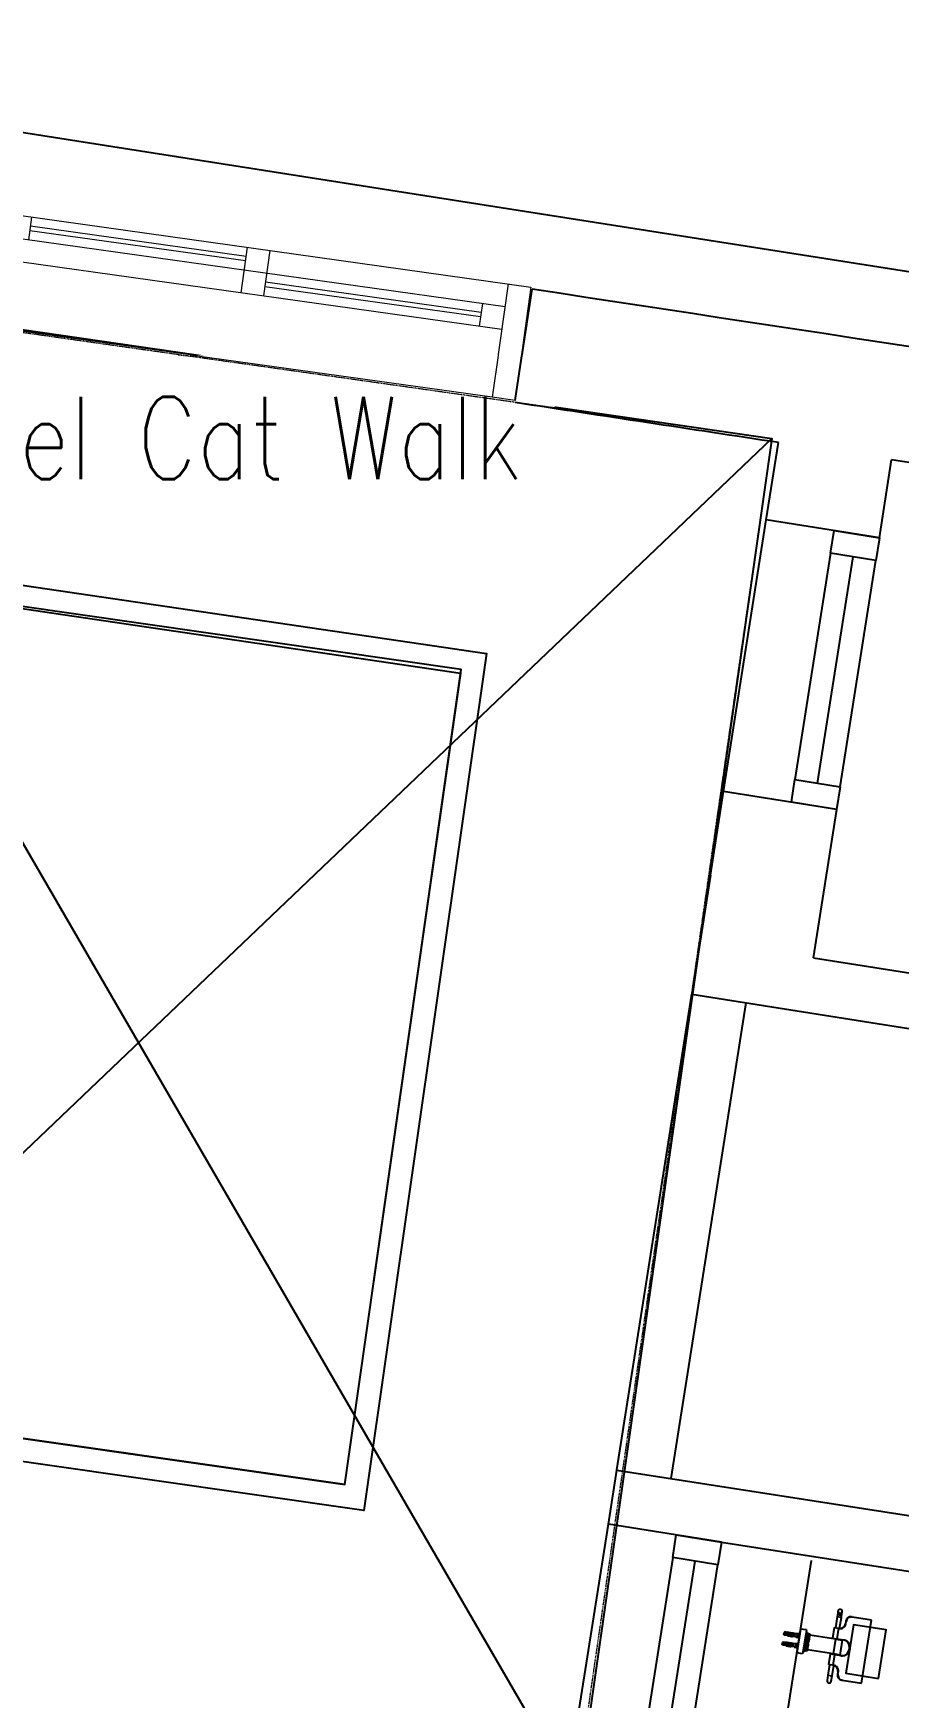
# Model space of a CAD drawing. Extents: x -678889171 to 586587, y -792238163 to 335485.
# Drawn here: x 28993 to 30882, y 35597 to 39229 of the extents above; entities that cross this region are included whole.
import ezdxf

# ---------------------------------------------------------------- set-up
doc = ezdxf.new("R2010")
doc.units = 0
doc.header["$MEASUREMENT"] = 0
doc.set_wipeout_variables(frame=1)
doc.linetypes.add('XR-A-9TH-FLOOR$0$XR-A-CORE$0$$0$HIDDEN-Z', pattern=[3, 2, -1])
doc.layers.get('0').update_dxf_attribs({"color": 8})
for name, color, linetype in [('XR-A-9TH-FLOOR$0$A-WALL', 252, 'Continuous'), ('XR-A-ST Cat Walk$0$A-ANNO-NOTE', 252, 'Continuous'), ('XR-A-ST Cat Walk$0$A-FLOR-HRAL', 252, 'Continuous'), ('XR-A-ST Cat Walk$0$A-FLOR-STRS', 252, 'Continuous'), ('XR-Ducts$0$XR-A-CORE$0$$0$61-EGY-21-AR-1-GR-0A$0$A-FLOR-OPEN', 252, 'Continuous'), ('XR-Typ32 7th to11Th$0$A-FURN-SANT', 252, 'Continuous'), ('XR-Typ32 7th to11Th$0$A-WALL', 252, 'Continuous'), ('XR-Typ32 7th to11Th$0$A-WALL-PRHT', 252, 'Continuous'), ('XR-Typ32 7th to11Th$0$XR-A-TYP-2-4-6-7-8$0$A-GLAZ', 252, 'Continuous')]:
    doc.layers.add(name, color=color, linetype=linetype)
for name, color, linetype, lineweight in [('XR-A-9TH-FLOOR$0$XR-A-CORE$0$$0$A-DOOR-OVHD', 252, 'XR-A-9TH-FLOOR$0$XR-A-CORE$0$$0$HIDDEN-Z', 9), ('XR-Ducts$0$2nd floor towers$0$xref units$0$A-ELEV-GLAZ', 252, 'Continuous', 20), ('XR-Ducts$0$2nd floor towers$0$xref units$0$A-GLAZ-SILL', 252, 'Continuous', 20), ('XR-Typ32 7th to11Th$0$Xref_Heliopolis_A07$0$xref units$0$A-ELEV-P2', 252, 'Continuous', 15)]:
    doc.layers.add(name, color=color, linetype=linetype, lineweight=lineweight)
doc.styles.add('XR-A-ST Cat Walk$0$MOD-E-TEXT', font='romans.shx', dxfattribs={"width": 0.8, "height": 1.8})

# ---------------------------------------------------------------- blocks, each defined once
blk = doc.blocks.new('XR-A-ST Cat Walk')
at = {"layer": 'XR-A-ST Cat Walk$0$A-FLOR-HRAL'}
blk.add_lwpolyline([(30639, 24618.6), (32726.4, 24310.8), (32473, 22540.2), (30383.6, 22838.7)], dxfattribs=at)
at = {"layer": 'XR-A-ST Cat Walk$0$A-FLOR-STRS'}
blk.add_lwpolyline([(30721.2, 25212.9), (33405.7, 24822.9), (32981.4, 21853.8), (30302.5, 22244.2), (30383.6, 22838.7), (32473.4, 22540.1), (32727.5, 24318.7), (30639, 24618.6), (30721.2, 25212.9)], dxfattribs=at)
at = {"layer": 'XR-A-ST Cat Walk$0$A-ANNO-NOTE', "insert": (31471.5, 24913.9, 0), "char_height": 180, "width": 1370.474, "attachment_point": 1, "style": 'XR-A-ST Cat Walk$0$MOD-E-TEXT', "bg_fill": 2}
blk.add_mtext('\\pxqc;Steel Cat Walk', dxfattribs=at)
at = {"layer": 'XR-A-ST Cat Walk$0$A-FLOR-HRAL'}
blk.add_lwpolyline([(30646.1, 24668.1), (32783, 24353.3), (32515.4, 22483.6), (30376.5, 22789.2)], dxfattribs=at)
blk = doc.blocks.new('XR-Ducts$0$2nd floor towers$0$xref units$0$WINDUCT')
at = {"layer": 'XR-Ducts$0$2nd floor towers$0$xref units$0$A-ELEV-GLAZ', "extrusion": (9.40717e-29, 1.54844e-15, -1)}
for p, q in [((171211.1, 30904.2), (171461.1, 30904.2)), ((171211.1, 30854.2), (171211.1, 30904.2)), ((171461.1, 30904.2), (171461.1, 29704.2)), ((171211.1, 30854.2), (171411.1, 30854.2)), ((171361.1, 30854.2), (171361.1, 29754.2)), ((171411.1, 30854.2), (171461.1, 30854.2)), ((171411.1, 30854.2), (171411.1, 29754.2)), ((171411.1, 30804.2), (171461.1, 30804.2)), ((171431.1, 30329.2), (171431.1, 30804.2)), ((171441.1, 30329.2), (171441.1, 30804.2)), ((171361.1, 30329.2), (171461.1, 30329.2)), ((171361.1, 30279.2), (171461.1, 30279.2)), ((171381.1, 29804.2), (171381.1, 30279.2)), ((171391.1, 29804.2), (171391.1, 30279.2)), ((171411.1, 29804.2), (171361.1, 29804.2)), ((171461.1, 29754.2), (171211.1, 29754.2)), ((171211.1, 29704.2), (171211.1, 29754.2)), ((171461.1, 29704.2), (171211.1, 29704.2))]:
    blk.add_line(p, q, dxfattribs=at)
at = {"layer": 'XR-Ducts$0$2nd floor towers$0$xref units$0$A-GLAZ-SILL', "extrusion": (9.40717e-29, 1.54844e-15, -1)}
blk.add_line((171211.1, 29754.2), (171211.1, 30854.2), dxfattribs=at)
blk = doc.blocks.new('XR-Ducts')
at = {"layer": 'XR-Ducts$0$XR-A-CORE$0$$0$61-EGY-21-AR-1-GR-0A$0$A-FLOR-OPEN'}
for p, q in [((31065.6, 25154.2), (32976.9, 21860.1)), ((30646.3, 22191.6), (33405.7, 24822.9))]:
    blk.add_line(p, q, dxfattribs=at)
at = {"rotation": 82.02516061776369}
blk.add_blockref('XR-Ducts$0$2nd floor towers$0$xref units$0$WINDUCT', (38508.5, -148770.8), dxfattribs=at)
blk = doc.blocks.new('XR-Typ32 7th to11Th$0$XREF_3BR$0$SE4')
at = {"layer": 'XR-Typ32 7th to11Th$0$A-FURN-SANT'}
for p, q in [((410.2, 473.4), (410.4, 473.4)), ((410.2, 468.4), (410.2, 466.8)), ((410.2, 467.5), (410.5, 467.5)), ((416.2, 481.1), (410.3, 481.1)), ((410.3, 475.3), (410.3, 481.1)), ((410.3, 475.3), (410.3, 475.2)), ((410.3, 475.2), (410.3, 475.2)), ((411.2, 479.3), (415.2, 479.3)), ((411.2, 479.3), (411.2, 478.3)), ((415.2, 478.3), (411.2, 478.3)), ((411.2, 475.3), (415.2, 475.3)), ((411.2, 475.3), (411.2, 474.3)), ((415.2, 474.3), (411.2, 474.3)), ((411.2, 471.3), (415.2, 471.3)), ((411.2, 471.3), (411.2, 470.3)), ((415.2, 470.3), (411.2, 470.3)), ((411.2, 467.3), (412.5, 467.3)), ((411.2, 467.3), (411.2, 466.4)), ((411.5, 482.3), (414.9, 482.3)), ((412.5, 467.3), (412.5, 467.5)), ((413.2, 467.3), (412.5, 467.3)), ((412.5, 463.8), (412.5, 467.3)), ((414, 467.3), (413.2, 467.3)), ((414, 467.3), (414, 467.5)), ((414, 467.3), (415.2, 467.3)), ((414, 463.8), (414, 467.3)), ((415.2, 479.3), (415.2, 478.3)), ((415.2, 475.3), (415.2, 474.3)), ((415.2, 471.3), (415.2, 470.3)), ((415.2, 467.3), (415.2, 466.4)), ((416.2, 467.5), (415.9, 467.5)), ((416.2, 473.4), (416, 473.4)), ((416.2, 475.3), (416.2, 481.1)), ((416.2, 475.3), (416.2, 475.2)), ((416.2, 475.2), (416.2, 475.2)), ((416.2, 466.8), (416.2, 468.4)), ((429.2, 473.4), (429.4, 473.4)), ((429.2, 468.4), (429.2, 466.8)), ((429.2, 467.5), (429.5, 467.5)), ((435.2, 481.1), (429.3, 481.1)), ((429.3, 475.3), (429.3, 481.1)), ((429.3, 475.3), (429.3, 475.2)), ((429.3, 475.2), (429.3, 475.2)), ((430.2, 479.3), (434.2, 479.3)), ((430.2, 479.3), (430.2, 478.3)), ((434.2, 478.3), (430.2, 478.3)), ((430.2, 475.3), (434.2, 475.3)), ((430.2, 475.3), (430.2, 474.3)), ((434.2, 474.3), (430.2, 474.3)), ((430.2, 471.3), (434.2, 471.3)), ((430.2, 471.3), (430.2, 470.3)), ((434.2, 470.3), (430.2, 470.3)), ((430.2, 467.3), (431.5, 467.3)), ((430.2, 467.3), (430.2, 466.4)), ((430.5, 482.3), (433.9, 482.3)), ((431.5, 467.3), (431.5, 467.5)), ((432.2, 467.3), (431.5, 467.3)), ((431.5, 463.8), (431.5, 467.3)), ((433, 467.3), (432.2, 467.3)), ((433, 467.3), (433, 467.5)), ((433, 467.3), (434.2, 467.3)), ((433, 463.8), (433, 467.3)), ((434.2, 479.3), (434.2, 478.3)), ((434.2, 475.3), (434.2, 474.3)), ((434.2, 471.3), (434.2, 470.3)), ((434.2, 467.3), (434.2, 466.4)), ((435.2, 467.5), (434.9, 467.5)), ((435.2, 473.4), (435, 473.4)), ((435.2, 475.3), (435.2, 481.1)), ((435.2, 475.3), (435.2, 475.2)), ((435.2, 475.2), (435.2, 475.2)), ((435.2, 466.8), (435.2, 468.4)), ((445.2, 452.8), (400.2, 452.8)), ((400.2, 441.8), (400.2, 452.8)), ((445.2, 441.8), (400.2, 441.8)), ((404.2, 438.8), (404.2, 441.8)), ((441.2, 438.8), (404.2, 438.8)), ((407.2, 437.1), (407.2, 437.1)), ((407.2, 434.3), (407.2, 437.1)), ((407.7, 437.1), (407.2, 437.1)), ((407.2, 437.1), (407.2, 434.3)), ((407.7, 438.8), (407.7, 437.1)), ((408, 437.1), (407.7, 437.1)), ((407.8, 436.2), (407.8, 437.1)), ((407.8, 437.1), (407.8, 436.5)), ((407.9, 436.5), (407.8, 436.5)), ((407.8, 436.5), (407.8, 436.2)), ((407.8, 436.2), (407.8, 436.2)), ((407.8, 436.2), (407.9, 436.2)), ((407.9, 437.1), (407.9, 436.5)), ((407.9, 436.5), (408, 436.5)), ((407.9, 436.2), (407.9, 436.5)), ((407.9, 436.2), (408.4, 436.2)), ((408.2, 437.1), (408, 437.1)), ((408, 436.5), (408, 437.1)), ((408, 437.1), (408, 436.5)), ((408.2, 436.5), (408, 436.5)), ((408, 434.1), (408, 436.2)), ((408.2, 436.5), (408.2, 437.1)), ((409.6, 437.1), (408.2, 437.1)), ((409.9, 436.5), (408.2, 436.5)), ((408.3, 434.5), (408.3, 436.2)), ((408.4, 436.5), (408.4, 434.5)), ((408.9, 434.5), (408.9, 436.5)), ((409, 452.8), (410.2, 458.3)), ((409.3, 434.5), (409.3, 436.5)), ((411.7, 437.1), (409.6, 437.1)), ((409.6, 434.5), (409.6, 436.5)), ((409.9, 436.5), (409.9, 437.1)), ((412.4, 436.5), (409.9, 436.5)), ((410.1, 434.5), (410.1, 436.5)), ((410.2, 459.3), (410.3, 459.3)), ((410.2, 459.3), (410.2, 458.3)), ((410.3, 465.7), (410.3, 465.7)), ((410.3, 465.7), (410.3, 465.5)), ((410.3, 459.3), (410.3, 465.5)), ((410.5, 434.5), (410.5, 436.5)), ((412.5, 466.4), (411.2, 466.4)), ((411.2, 463.3), (412.5, 463.3)), ((411.2, 463.3), (411.2, 462.4)), ((415.2, 462.4), (411.2, 462.4)), ((411.3, 434.5), (411.3, 436.5)), ((412.4, 437.1), (411.7, 437.1)), ((411.7, 434.5), (411.7, 436.5)), ((412.2, 434.5), (412.2, 436.5)), ((412.8, 437.1), (412.4, 437.1)), ((412.4, 436.5), (412.4, 437.1)), ((412.8, 436.5), (412.4, 436.5)), ((414, 463.8), (412.5, 463.8)), ((412.5, 463.2), (412.5, 463.8)), ((414, 463.2), (412.5, 463.2)), ((413.6, 437.1), (412.8, 437.1)), ((412.8, 436.5), (412.8, 437.1)), ((413.6, 436.5), (412.8, 436.5)), ((412.8, 434.5), (412.8, 436.5)), ((413.2, 452.8), (413.2, 458.3)), ((415.6, 437.1), (413.6, 437.1)), ((413.6, 436.5), (413.6, 437.1)), ((415.6, 436.5), (413.6, 436.5)), ((415.2, 466.4), (414, 466.4)), ((414, 463.2), (414, 463.8)), ((414, 463.3), (415.2, 463.3)), ((415.2, 463.3), (415.2, 462.4)), ((416.2, 437.1), (415.6, 437.1)), ((415.6, 436.5), (415.6, 437.1)), ((416.2, 436.5), (415.6, 436.5)), ((416, 434.5), (416, 436.5)), ((416.2, 465.7), (416.2, 465.5)), ((416.2, 465.7), (416.2, 465.7)), ((416.2, 459.3), (416.2, 465.5)), ((416.2, 459.3), (416.2, 459.3)), ((416.2, 458.3), (416.2, 459.3)), ((417.5, 452.8), (416.2, 458.3)), ((418.1, 437.1), (416.2, 437.1)), ((416.2, 436.5), (416.2, 437.1)), ((418.1, 436.5), (416.2, 436.5)), ((418.8, 437.1), (418.1, 437.1)), ((418.1, 436.5), (418.1, 437.1)), ((418.8, 436.5), (418.1, 436.5)), ((419.3, 437.1), (418.8, 437.1)), ((418.8, 436.5), (418.8, 437.1)), ((419.3, 436.5), (418.8, 436.5)), ((419.5, 437.1), (419.3, 437.1)), ((419.3, 436.5), (419.3, 437.1)), ((419.5, 436.5), (419.3, 436.5)), ((419.6, 437.1), (419.5, 437.1)), ((419.5, 436.5), (419.5, 437.1)), ((419.6, 436.5), (419.5, 436.5)), ((420.2, 437.1), (419.6, 437.1)), ((419.6, 436.5), (419.6, 437.1)), ((420.2, 436.5), (419.6, 436.5)), ((419.6, 434.5), (419.6, 436.5)), ((420.1, 434.5), (420.1, 436.5)), ((420.1, 436.5), (420.1, 434.5)), ((420.2, 436.5), (420.2, 437.1)), ((420.2, 437.1), (420.2, 437.1)), ((420.3, 437.1), (420.2, 437.1)), ((420.2, 436.5), (420.2, 437.1)), ((420.2, 436.5), (420.2, 436.5)), ((420.3, 434.5), (420.3, 437.1)), ((420.3, 437.1), (420.6, 437.1)), ((420.6, 437.1), (420.8, 437.1)), ((420.6, 434.5), (420.6, 437.1)), ((420.8, 435.1), (420.8, 437.1)), ((420.8, 437.1), (422, 437.1)), ((422, 435.1), (422, 437.1)), ((422, 437.1), (422.3, 437.1)), ((424.9, 437.1), (422.3, 437.1)), ((422.3, 435.1), (422.3, 437.1)), ((422.7, 435.1), (422.7, 437.1)), ((422.9, 435.4), (422.9, 437.1)), ((424, 435.4), (424, 437.1)), ((424, 435.4), (424, 437.1)), ((424.1, 437.1), (424.1, 434.5)), ((424.2, 434.5), (424.2, 437.1)), ((424.5, 434.5), (424.5, 437.1)), ((424.8, 434.5), (424.8, 437.1)), ((424.8, 437.1), (424.8, 434.5)), ((424.9, 437.1), (425.1, 437.1)), ((424.9, 437.1), (424.9, 434.5)), ((425.1, 434.5), (425.1, 437.1)), ((425.2, 437.1), (425.1, 437.1)), ((425.8, 437.1), (425.2, 437.1)), ((425.2, 437.1), (425.2, 437.1)), ((425.2, 436.5), (425.2, 437.1)), ((425.2, 437.1), (425.2, 436.5)), ((425.8, 436.5), (425.2, 436.5)), ((425.2, 436.5), (425.2, 436.5)), ((425.4, 434.5), (425.4, 436.5)), ((425.4, 434.5), (425.4, 436.5)), ((425.9, 437.1), (425.8, 437.1)), ((425.8, 436.5), (425.8, 437.1)), ((425.9, 436.5), (425.8, 436.5)), ((425.8, 434.5), (425.8, 436.5)), ((426.1, 437.1), (425.9, 437.1)), ((425.9, 436.5), (425.9, 437.1)), ((426.1, 436.5), (425.9, 436.5)), ((426.6, 437.1), (426.1, 437.1)), ((426.1, 436.5), (426.1, 437.1)), ((426.6, 436.5), (426.1, 436.5)), ((427.3, 437.1), (426.6, 437.1)), ((426.6, 436.5), (426.6, 437.1)), ((427.3, 436.5), (426.6, 436.5)), ((429.3, 437.1), (427.3, 437.1)), ((427.3, 436.5), (427.3, 437.1)), ((429.3, 436.5), (427.3, 436.5)), ((428, 452.8), (429.2, 458.3)), ((429.3, 459.3), (429.2, 459.3)), ((429.2, 459.3), (429.2, 458.3)), ((429.3, 465.7), (429.3, 465.7)), ((429.3, 465.7), (429.3, 465.5)), ((429.3, 459.3), (429.3, 465.5)), ((429.9, 437.1), (429.3, 437.1)), ((429.3, 436.5), (429.3, 437.1)), ((429.9, 436.5), (429.3, 436.5)), ((429.4, 434.5), (429.4, 436.5)), ((431.8, 437.1), (429.9, 437.1)), ((429.9, 436.5), (429.9, 437.1)), ((431.8, 436.5), (429.9, 436.5)), ((431.5, 466.4), (430.2, 466.4)), ((430.2, 463.3), (431.5, 463.3)), ((430.2, 463.3), (430.2, 462.4)), ((434.2, 462.4), (430.2, 462.4)), ((433, 463.8), (431.5, 463.8)), ((431.5, 463.2), (431.5, 463.8)), ((433, 463.2), (431.5, 463.2)), ((432.6, 437.1), (431.8, 437.1)), ((431.8, 436.5), (431.8, 437.1)), ((432.6, 436.5), (431.8, 436.5)), ((432.2, 452.8), (432.2, 458.3)), ((433, 437.1), (432.6, 437.1)), ((432.6, 436.5), (432.6, 437.1)), ((433, 436.5), (432.6, 436.5)), ((432.6, 434.5), (432.6, 436.5)), ((434.2, 466.4), (433, 466.4)), ((433, 463.2), (433, 463.8)), ((433, 463.3), (434.2, 463.3)), ((433, 436.5), (433, 437.1)), ((433.7, 437.1), (433, 437.1)), ((435.6, 436.5), (433, 436.5)), ((433.3, 434.5), (433.3, 436.5)), ((435.8, 437.1), (433.7, 437.1)), ((433.7, 434.5), (433.7, 436.5)), ((434.2, 463.3), (434.2, 462.4)), ((434.2, 434.5), (434.2, 436.5)), ((434.9, 434.5), (434.9, 436.5)), ((435.2, 465.7), (435.2, 465.5)), ((435.2, 465.7), (435.2, 465.7)), ((435.2, 459.3), (435.2, 465.5)), ((435.2, 459.3), (435.2, 459.3)), ((435.2, 458.3), (435.2, 459.3)), ((436.5, 452.8), (435.2, 458.3)), ((435.3, 434.5), (435.3, 436.5)), ((435.6, 436.5), (435.6, 437.1)), ((437.2, 436.5), (435.6, 436.5)), ((437.2, 437.1), (435.8, 437.1)), ((435.8, 434.5), (435.8, 436.5)), ((436.2, 434.5), (436.2, 436.5)), ((436.6, 434.5), (436.6, 436.5)), ((437, 434.5), (437, 436.5)), ((437, 436.2), (437.6, 436.2)), ((437.1, 434.5), (437.1, 436.2)), ((437.4, 437.1), (437.2, 437.1)), ((437.2, 436.5), (437.2, 437.1)), ((437.4, 436.5), (437.2, 436.5)), ((437.7, 437.1), (437.4, 437.1)), ((437.4, 436.5), (437.4, 437.1)), ((437.4, 434.1), (437.4, 436.2)), ((437.5, 436.5), (437.5, 437.1)), ((437.5, 436.5), (437.6, 436.5)), ((437.6, 436.5), (437.6, 437.1)), ((437.6, 436.5), (437.6, 437.1)), ((437.6, 436.5), (437.6, 436.5)), ((437.6, 436.2), (437.6, 436.5)), ((437.6, 436.2), (437.6, 436.5)), ((437.6, 436.2), (437.6, 436.2)), ((437.6, 436.2), (437.7, 436.2)), ((437.7, 438.8), (437.7, 437.1)), ((438.2, 437.1), (437.7, 437.1)), ((437.7, 436.2), (437.7, 437.1)), ((438.2, 437.1), (438.3, 437.1)), ((438.2, 434.3), (438.2, 437.1)), ((438.3, 434.3), (438.3, 437.1)), ((441.2, 438.8), (441.2, 441.8)), ((445.2, 441.8), (445.2, 452.8)), ((407.5, 434.3), (407.2, 434.3)), ((407.2, 434.3), (407.2, 434.3)), ((407.2, 434.3), (407.2, 434.1)), ((407.2, 434.3), (407.2, 434.1)), ((407.2, 434.1), (407.2, 434.1)), ((407.2, 434.1), (407.4, 434.1)), ((407.4, 434.3), (407.4, 434.1)), ((407.4, 434.1), (407.5, 434.1)), ((407.5, 434.3), (407.5, 434.1)), ((408, 434.1), (407.5, 434.1)), ((408.3, 434.5), (408, 434.5)), ((408.4, 434.3), (408, 434.3)), ((408, 434.1), (408.1, 434.1)), ((408.1, 434.3), (408.1, 434.1)), ((408.1, 434.1), (408.4, 434.1)), ((408.4, 434.5), (408.3, 434.5)), ((408.9, 434.5), (408.4, 434.5)), ((408.4, 434.5), (408.4, 434.1)), ((409.6, 434.1), (408.4, 434.1)), ((408.7, 384.8), (408.7, 434.1)), ((408.9, 434.5), (409.3, 434.5)), ((409.3, 434.5), (409.6, 434.5)), ((409.6, 434.1), (409.6, 434.5)), ((409.6, 434.5), (410.1, 434.5)), ((412, 434.1), (409.6, 434.1)), ((410.1, 434.5), (410.5, 434.5)), ((410.5, 434.5), (411.3, 434.5)), ((411.3, 434.5), (411.7, 434.5)), ((411.7, 434.5), (412.2, 434.5)), ((412, 434.1), (412, 434.5)), ((413.4, 434.1), (412, 434.1)), ((412.2, 434.5), (412.8, 434.5)), ((412.8, 434.5), (416, 434.5)), ((413.4, 434.1), (413.4, 434.5)), ((413.4, 434.1), (413.4, 434.5)), ((413.4, 434.1), (413.4, 434.1)), ((414.2, 434.5), (414.2, 434.1)), ((414.6, 434.1), (414.2, 434.1)), ((414.6, 434.5), (414.6, 434.1)), ((414.7, 434.1), (414.6, 434.1)), ((414.7, 434.1), (414.7, 434.5)), ((414.9, 434.1), (414.7, 434.1)), ((414.9, 434.1), (414.9, 434.5)), ((415.1, 434.1), (414.9, 434.1)), ((415.1, 434.1), (415.1, 434.5)), ((415.9, 434.1), (415.1, 434.1)), ((415.9, 434.1), (415.9, 434.5)), ((416.8, 434.1), (415.9, 434.1)), ((416, 434.5), (419.6, 434.5)), ((416.8, 434.1), (416.8, 434.5)), ((418.5, 434.1), (416.8, 434.1)), ((418.5, 434.1), (418.5, 434.5)), ((419.7, 434.1), (418.5, 434.1)), ((419.6, 434.5), (420.1, 434.5)), ((419.7, 434.1), (419.7, 434.5)), ((420.4, 434.1), (419.7, 434.1)), ((420.1, 434.5), (420.1, 434.5)), ((420.1, 434.5), (420.3, 434.5)), ((420.3, 434.5), (420.6, 434.5)), ((420.4, 434.1), (420.4, 434.5)), ((420.6, 434.5), (420.6, 435.1)), ((420.6, 435.1), (420.8, 435.1)), ((420.6, 434.5), (420.6, 435.1)), ((420.6, 434.5), (420.6, 434.5)), ((420.6, 434.5), (420.6, 434.5)), ((420.6, 434.5), (420.9, 434.5)), ((420.8, 435.1), (422, 435.1)), ((420.9, 434.5), (420.9, 435.1)), ((420.9, 434.5), (421.2, 434.5)), ((421.2, 434.5), (421.2, 435.1)), ((421.3, 434.5), (421.2, 434.5)), ((421.3, 434.5), (421.3, 435.1)), ((421.3, 434.5), (422.4, 434.5)), ((422, 435.1), (422.3, 435.1)), ((422.3, 435.1), (422.7, 435.1)), ((422.4, 434.5), (422.4, 435.1)), ((422.4, 434.5), (422.7, 434.5)), ((422.7, 435.4), (422.7, 435.4)), ((422.7, 435.4), (422.9, 435.4)), ((422.7, 434.5), (422.7, 435.4)), ((422.7, 435.4), (422.7, 434.5)), ((422.7, 434.5), (422.7, 435.1)), ((422.7, 434.5), (422.7, 435.1)), ((422.7, 434.5), (422.7, 434.5)), ((422.7, 434.5), (422.7, 434.5)), ((422.7, 434.5), (423, 434.5)), ((422.7, 434.3), (422.7, 434.3)), ((422.9, 435.4), (424, 435.4)), ((423, 434.5), (423, 435.4)), ((423, 434.5), (424.1, 434.5)), ((423.7, 434.5), (423.7, 434.5)), ((424, 435.4), (424, 435.4)), ((424.2, 434.5), (424.1, 434.5)), ((424.2, 434.5), (424.5, 434.5)), ((424.5, 434.5), (424.8, 434.5)), ((424.8, 434.5), (424.8, 434.5)), ((424.8, 434.5), (424.9, 434.5)), ((424.9, 434.5), (425.1, 434.5)), ((425, 434.1), (425, 434.5)), ((425.7, 434.1), (425, 434.1)), ((425.1, 434.5), (425.4, 434.5)), ((425.4, 434.5), (425.8, 434.5)), ((425.4, 434.5), (425.4, 434.5)), ((425.7, 434.1), (425.7, 434.5)), ((426.9, 434.1), (425.7, 434.1)), ((425.8, 434.5), (429.4, 434.5)), ((426.9, 434.1), (426.9, 434.5)), ((428.6, 434.1), (426.9, 434.1)), ((428.6, 434.1), (428.6, 434.5)), ((429.5, 434.1), (428.6, 434.1)), ((429.4, 434.5), (432.6, 434.5)), ((429.5, 434.1), (429.5, 434.5)), ((430.4, 434.1), (429.5, 434.1)), ((430.4, 434.1), (430.4, 434.5)), ((430.6, 434.1), (430.4, 434.1)), ((430.6, 434.1), (430.6, 434.5)), ((430.7, 434.1), (430.6, 434.1)), ((430.7, 434.1), (430.7, 434.5)), ((430.8, 434.1), (430.7, 434.1)), ((430.8, 434.1), (430.8, 434.5)), ((431.2, 434.1), (430.8, 434.1)), ((431.2, 434.1), (431.2, 434.5)), ((432, 434.1), (432, 434.5)), ((432, 434.5), (432, 434.1)), ((433.4, 434.1), (432, 434.1)), ((432, 434.1), (432, 434.1)), ((432.6, 434.5), (433.3, 434.5)), ((433.3, 434.5), (433.7, 434.5)), ((433.4, 434.1), (433.4, 434.5)), ((435.8, 434.1), (433.4, 434.1)), ((433.7, 434.5), (434.2, 434.5)), ((434.2, 434.5), (434.9, 434.5)), ((434.9, 434.5), (435.3, 434.5)), ((435.3, 434.5), (435.8, 434.5)), ((435.8, 434.1), (435.8, 434.5)), ((435.8, 434.5), (436.2, 434.5)), ((437.1, 434.1), (435.8, 434.1)), ((436.2, 434.5), (436.6, 434.5)), ((437, 434.5), (436.6, 434.5)), ((436.7, 384.8), (436.7, 434.1)), ((437.1, 434.5), (437, 434.5)), ((437.4, 434.5), (437.1, 434.5)), ((437.1, 434.1), (437.1, 434.5)), ((437.4, 434.3), (437.1, 434.3)), ((437.1, 434.1), (437.3, 434.1)), ((437.3, 434.3), (437.3, 434.1)), ((437.3, 434.1), (437.4, 434.1)), ((437.9, 434.1), (437.4, 434.1)), ((438.2, 434.3), (437.9, 434.3)), ((437.9, 434.3), (437.9, 434.1)), ((437.9, 434.1), (438.1, 434.1)), ((438.1, 434.3), (438.1, 434.1)), ((438.1, 434.1), (438.3, 434.1)), ((438.3, 434.3), (438.2, 434.3)), ((438.3, 434.3), (438.3, 434.1)), ((438.3, 434.1), (438.3, 434.3)), ((438.3, 434.1), (438.3, 434.1)), ((367.7, 388.8), (357.7, 388.8)), ((357.7, 380.8), (367.7, 380.8)), ((367.7, 388.8), (367.7, 380.8)), ((387.7, 388.8), (367.7, 388.8)), ((367.7, 380.8), (387.6, 380.8)), ((387.7, 382.7), (387.7, 390.8)), ((407.7, 390.8), (387.7, 390.8)), ((407.7, 382.7), (387.7, 382.7)), ((387.7, 381.5), (387.7, 382.7)), ((407.7, 382.7), (407.7, 390.8)), ((407.7, 382.7), (407.7, 390.8)), ((408.7, 390.8), (407.7, 390.8)), ((407.7, 369.6), (407.7, 382.7)), ((407.7, 378.8), (408.7, 378.8)), ((408.7, 384.8), (436.7, 384.8)), ((408.7, 372.3), (408.7, 384.8)), ((437.7, 390.8), (436.7, 390.8)), ((436.7, 384.8), (436.7, 372.3)), ((436.7, 378.8), (437.7, 378.8)), ((437.7, 390.8), (437.7, 382.7)), ((457.7, 390.8), (437.7, 390.8)), ((437.7, 390.8), (437.7, 382.7)), ((437.7, 382.7), (437.7, 369.6)), ((457.7, 382.7), (437.7, 382.7)), ((457.7, 390.8), (457.7, 382.7)), ((478.7, 388.8), (457.7, 388.8)), ((457.7, 382.7), (457.7, 381.5)), ((457.8, 380.8), (478.7, 380.8)), ((478.7, 380.8), (478.7, 388.8)), ((485.8, 388.8), (478.7, 388.8)), ((478.7, 380.8), (485.8, 380.8)), ((488.9, 388.8), (485.8, 388.8)), ((485.8, 380.8), (488.9, 380.8)), ((362.7, 361.1), (362.7, 361.9)), ((362.7, 361.1), (362.7, 324.1)), ((377.7, 371.5), (372.7, 371.5)), ((372.7, 371.5), (372.7, 370.6)), ((372.7, 370.6), (377.7, 370.6)), ((377.7, 370.6), (377.7, 371.5)), ((408.7, 372.3), (436.7, 372.3)), ((467.7, 370.6), (467.7, 371.5)), ((472.7, 371.5), (467.7, 371.5)), ((467.7, 370.6), (472.7, 370.6)), ((472.7, 370.6), (472.7, 371.5)), ((482.7, 361.9), (482.7, 361.1)), ((482.7, 361.1), (482.7, 324.1)), ((362.8, 324.1), (482.6, 324.1))]:
    blk.add_line(p, q, dxfattribs=at)
for points in [[(407.2, 434.1), (438.3, 434.1), (438.3, 437.1), (407.2, 437.1)], [(376.8, 294.5), (468.7, 294.5), (468.7, 356), (376.8, 356)]]:
    blk.add_lwpolyline(points, close=True, dxfattribs=at)
for centre, radius, start, end in [((420.6, 434.8), 0.303, 249.713, 266.578), ((420.6, 434.6), 0.191, 245.5072, 295.3419), ((420.8, 433.8), 0.688, 95.9832, 109.0037), ((420.8, 433.9), 0.513, 94.8314, 107.1936), ((421.2, 430.6), 3.86, 76.2872, 96.7169), ((422.3, 434.5), 0.178, 230.815, 271.7767), ((422.9, 435.5), 1.25, 262.2328, 271.7069), ((423.2, 434.5), 0.178, 268.2233, 308.9187), ((424.2, 430.5), 3.94, 82.708, 103.5674), ((424.6, 433.8), 0.688, 70.9963, 84.0168), ((424.6, 433.9), 0.519, 72.5665, 84.4833), ((424.8, 434.8), 0.303, 273.422, 290.287), ((357.7, 384.8), 4, 90, 270), ((377.5, 380.8), 10.3, 271.4545, 3.7433), ((377.6, 381.5), 10, 270.7148, 351.5135), ((382.8, 381.5), 4.95, 342.2494, 1.6628), ((462.7, 381.5), 4.95, 178.3503, 197.7376), ((468, 380.8), 10.3, 176.2277, 268.5745), ((467.8, 381.5), 9.96, 188.2757, 269.496), ((488.9, 384.8), 4, 270, 90), ((372.7, 361.5), 10, 89.9854, 177.4108), ((372.7, 360.6), 9.98, 89.8092, 177.2539), ((472.7, 361.5), 10, 2.5889, 90.0149), ((472.7, 360.6), 9.98, 2.7464, 90.1904), ((374.1, 177.9), 146.7, 94.406, 94.4421), ((472.5, 204.6), 120, 85.1228, 85.1671)]:
    blk.add_arc(centre, radius, start, end, dxfattribs=at)
for centre, major_axis, ratio, start_param, end_param in [((413.2, 473.4), (0, 10.5), 0.285569, 1.403348, 1.570796), ((413.2, 473.4), (0, -6.74), 0.445101, 4.712389, 4.895847), ((413.2, 470.9), (0, 6.74), 0.445101, 1.209195, 1.545119), ((413.2, 471.3), (0, -8.33), 0.359989, 4.738067, 5.192367), ((413.2, 468.4), (0, 8.33), 0.359989, 1.39272, 1.673729), ((413.2, 466.8), (0, 6.74), 0.445101, 1.467863, 1.738244), ((413.2, 477), (0, -10.5), 0.285569, -1.403348, -1.209195), ((413.2, 464.4), (0, 6.74), 0.445101, 1.090818, 1.403348), ((413.2, 480), (3, 0), 0.760351, 3.989655, 5.435123), ((413.2, 476), (3, 0), 0.760351, 3.989655, 5.435123), ((413.2, 472), (3, 0), 0.760351, 3.989655, 5.435123), ((413.2, 474.3), (0, -7.06), 0.425017, 6.030505, 6.283185), ((413.2, 474.3), (0, 7.06), 0.425017, 3.141593, 3.394273), ((413.2, 471.3), (0, -8.33), 0.359989, 1.090818, 1.545119), ((413.2, 464.4), (0, 6.74), 0.445101, 4.879837, 5.192367), ((413.2, 477), (0, -10.5), 0.285569, 1.209195, 1.403348), ((413.2, 470.9), (0, 6.74), 0.445101, 4.738067, 5.073991), ((413.2, 473.4), (0, 10.5), 0.285569, 4.712389, 4.879837), ((413.2, 473.4), (0, 6.74), 0.445101, 4.528931, 4.712389), ((413.2, 468.4), (0, 8.33), 0.359989, 4.609456, 4.890466), ((413.2, 466.8), (0, 6.74), 0.445101, 4.544941, 4.815322), ((432.2, 473.4), (0, 10.5), 0.285569, 1.403348, 1.570796), ((432.2, 473.4), (0, 6.74), 0.445101, 1.570796, 1.754254), ((432.2, 470.9), (0, 6.74), 0.445101, 1.209195, 1.545119), ((432.2, 471.3), (0, -8.33), 0.359989, 4.738067, 5.192367), ((432.2, 468.4), (0, 8.33), 0.359989, 1.39272, 1.673729), ((432.2, 466.8), (0, 6.74), 0.445101, 1.467863, 1.738244), ((432.2, 477), (0, -10.5), 0.285569, -1.403348, -1.209195), ((432.2, 464.4), (0, 6.74), 0.445101, 1.090818, 1.403348), ((432.2, 480), (3, 0), 0.760351, 3.989655, 5.435123), ((432.2, 476), (3, 0), 0.760351, 3.989655, 5.435123), ((432.2, 472), (3, 0), 0.760351, 3.989655, 5.435123), ((432.2, 474.3), (0, -7.06), 0.425017, 6.030505, 6.283185), ((432.2, 474.3), (0, 7.06), 0.425017, 3.141593, 3.394273), ((432.2, 471.3), (0, -8.33), 0.359989, 1.090818, 1.545119), ((432.2, 464.4), (0, 6.74), 0.445101, 4.879837, 5.192367), ((432.2, 477), (0, -10.5), 0.285569, 1.209195, 1.403348), ((432.2, 470.9), (0, 6.74), 0.445101, 4.738067, 5.073991), ((432.2, 473.4), (0, 10.5), 0.285569, 4.712389, 4.879837), ((432.2, 473.4), (0, -6.74), 0.445101, 1.387338, 1.570796), ((432.2, 468.4), (0, 8.33), 0.359989, 4.609456, 4.890466), ((432.2, 466.8), (0, 6.74), 0.445101, 4.544941, 4.815322), ((413.2, 471.4), (-0.8, -51.9), 0.055876, -1.314474, -1.20343), ((413.2, 468.6), (3, 0), 0.976011, 3.989655, 4.459709), ((413.2, 464.6), (3, 0), 0.976011, 3.989655, 5.435123), ((413.2, 471.4), (-2.9, -51.9), 0.014553, 1.205061, 1.316105), ((413.2, 471.4), (2.9, -51.9), 0.014553, -1.316105, -1.205061), ((413.2, 468.6), (3, 0), 0.976011, 4.965069, 5.435123), ((413.2, 471.4), (0.8, -51.9), 0.055876, 1.20343, 1.314474), ((432.2, 471.4), (-0.8, -51.9), 0.055876, -1.314474, -1.20343), ((432.2, 468.6), (3, 0), 0.976011, 3.989655, 4.459709), ((432.2, 464.6), (3, 0), 0.976011, 3.989655, 5.435123), ((432.2, 471.4), (-2.9, -51.9), 0.014553, 1.205061, 1.316105), ((432.2, 471.4), (2.9, -51.9), 0.014553, -1.316105, -1.205061), ((432.2, 468.6), (3, 0), 0.976011, 4.965069, 5.435123), ((432.2, 471.4), (0.8, -51.9), 0.055876, 1.20343, 1.314474), ((420.6, 434.6), (-0.068, 0.171), 0.902963, 2.7256, 3.147611), ((424.8, 434.6), (0.068, 0.171), 0.902963, 3.133356, 3.557585), ((485.8, 384.8), (0, -4), 0.707107, 3.141593, 6.283185), ((488.9, 384.8), (0, -4), 0.707107, 3.141593, 6.283185)]:
    blk.add_ellipse(centre, major_axis=major_axis, ratio=ratio, start_param=start_param, end_param=end_param, dxfattribs=at)
for points in [[(410.3, 481.1), (410.7, 481.5), (411.1, 481.9), (411.5, 482.3)], [(416.2, 481.1), (415.8, 481.5), (415.4, 481.9), (414.9, 482.3)], [(429.3, 481.1), (429.7, 481.5), (430.1, 481.9), (430.5, 482.3)], [(435.2, 481.1), (434.8, 481.5), (434.4, 481.9), (433.9, 482.3)], [(420.6, 434.5), (420.5, 434.5), (420.5, 434.4), (420.6, 434.4)], [(420.5, 434.4), (420.5, 434.4), (420.5, 434.4), (420.6, 434.4)], [(420.8, 434.4), (420.8, 434.4), (420.7, 434.4), (420.7, 434.4)], [(424.7, 434.4), (424.7, 434.4), (424.7, 434.4), (424.7, 434.4)], [(424.8, 434.4), (424.9, 434.4), (424.9, 434.5), (424.9, 434.5)], [(424.8, 434.4), (424.9, 434.4), (424.9, 434.4), (424.9, 434.4)]]:
    blk.add_open_spline(points, degree=3, dxfattribs=at)
for points, knots in [([(420.4, 434.5), (420.4, 434.5), (420.4, 434.5), (420.5, 434.4), (420.5, 434.4)], [0, 0, 0, 0, 0.233221, 1, 1, 1, 1]), ([(420.7, 434.4), (420.8, 434.5), (420.9, 434.5), (421, 434.5), (421.1, 434.5), (421.4, 434.5), (421.5, 434.5), (421.8, 434.4), (422, 434.4), (422.2, 434.4), (422.2, 434.4), (422.3, 434.3)], [0, 0, 0, 0, 0.125, 0.125, 0.25, 0.25, 0.5, 0.5, 0.75, 0.75, 1, 1, 1, 1]), ([(422.1, 434.4), (422.2, 434.4), (422.2, 434.3), (422.2, 434.3), (422.3, 434.3), (422.4, 434.3), (422.5, 434.3), (422.6, 434.3), (422.7, 434.3), (422.7, 434.3)], [0, 0, 0, 0, 0.081315, 0.172885, 0.303173, 0.525174, 0.708317, 0.899275, 1, 1, 1, 1]), ([(422.3, 434.3), (422.3, 434.3), (422.3, 434.3), (422.3, 434.3), (422.4, 434.3), (422.5, 434.3), (422.5, 434.3), (422.6, 434.3), (422.7, 434.3), (422.7, 434.3)], [0, 0, 0, 0, 0.25, 0.25, 0.5, 0.5, 0.75, 0.75, 1, 1, 1, 1]), ([(422.7, 434.3), (422.8, 434.3), (422.8, 434.3), (422.9, 434.3), (423, 434.3), (423, 434.3), (423.1, 434.3), (423.1, 434.3), (423.2, 434.3), (423.2, 434.3)], [0, 0, 0, 0, 0.25, 0.25, 0.5, 0.5, 0.75, 0.75, 1, 1, 1, 1]), ([(422.9, 434.3), (422.9, 434.3), (423, 434.3), (423.1, 434.3), (423.1, 434.3), (423.2, 434.3), (423.3, 434.4), (423.3, 434.4), (423.3, 434.4)], [0, 0, 0, 0, 0.012674, 0.296722, 0.605834, 0.842756, 0.990911, 1, 1, 1, 1]), ([(423.2, 434.3), (423.2, 434.3), (423.2, 434.4), (423.3, 434.4), (423.3, 434.4), (423.5, 434.4), (423.6, 434.4), (423.9, 434.5), (424.1, 434.5), (424.4, 434.5), (424.5, 434.5), (424.7, 434.4)], [0, 0, 0, 0, 0.125, 0.125, 0.25, 0.25, 0.5, 0.5, 0.75, 0.75, 1, 1, 1, 1]), ([(424.8, 434.4), (424.8, 434.4), (424.8, 434.4), (424.9, 434.4), (424.9, 434.4), (424.9, 434.4)], [0, 0, 0, 0, 0.418647, 0.862444, 1, 1, 1, 1]), ([(424.9, 434.4), (424.9, 434.4), (425, 434.4), (425, 434.5), (425, 434.5)], [0, 0, 0, 0, 0.310918, 1, 1, 1, 1]), ([(407.7, 370.5), (407.7, 368.6), (408, 366.9), (409.4, 363.5), (410.4, 362.1), (412.5, 360.2), (413.3, 359.6), (414.9, 358.6), (415.8, 358.2), (418.6, 357.2), (420.6, 356.8), (424.7, 356.8), (426.8, 357.2), (429.6, 358.2), (430.5, 358.6), (432.1, 359.6), (432.9, 360.1), (434.3, 361.4), (434.9, 362.1), (435.9, 363.6), (436.3, 364.4), (437.4, 366.8), (437.7, 368.6), (437.7, 370.5)], [0, 0, 0, 0, 0.125, 0.125, 0.25, 0.25, 0.3125, 0.3125, 0.375, 0.375, 0.5, 0.5, 0.625, 0.625, 0.6875, 0.6875, 0.75, 0.75, 0.8125, 0.8125, 0.875, 0.875, 1, 1, 1, 1]), ([(437.7, 369.6), (437.7, 367.7), (437.4, 366), (436, 362.6), (435, 361.2), (432.9, 359.3), (432.2, 358.7), (430.5, 357.7), (429.6, 357.3), (426.8, 356.3), (424.8, 356), (420.7, 356), (418.6, 356.3), (415.8, 357.3), (414.9, 357.7), (413.3, 358.7), (412.5, 359.3), (411.2, 360.5), (410.6, 361.2), (409.5, 362.7), (409.1, 363.5), (408, 365.9), (407.7, 367.7), (407.7, 369.6)], [0, 0, 0, 0, 0.125, 0.125, 0.25, 0.25, 0.3125, 0.3125, 0.375, 0.375, 0.5, 0.5, 0.625, 0.625, 0.6875, 0.6875, 0.75, 0.75, 0.8125, 0.8125, 0.875, 0.875, 1, 1, 1, 1])]:
    blk.add_open_spline(points, degree=3, knots=knots, dxfattribs=at)
blk = doc.blocks.new('*U1257')
at = {"layer": 'XR-Typ32 7th to11Th$0$XR-A-TYP-2-4-6-7-8$0$A-GLAZ'}
for p, q in [((80473.5, 59997.1), (79973.5, 59997.1)), ((79973.5, 59947.1), (80473.5, 59947.1)), ((79973.5, 59897.1), (80473.5, 59897.1))]:
    blk.add_line(p, q, dxfattribs=at)
blk.add_lwpolyline([(79923.5, 60147.1), (80523.5, 60147.1)], dxfattribs=at)
for points in [[(79923.5, 59997.1), (79973.5, 59997.1), (79973.5, 59897.1), (79923.5, 59897.1)], [(80473.5, 59997.1), (80523.5, 59997.1), (80523.5, 59897.1), (80473.5, 59897.1)]]:
    blk.add_lwpolyline(points, close=True, dxfattribs=at)
blk = doc.blocks.new('*U1259')
at = {"layer": 'XR-Typ32 7th to11Th$0$XR-A-TYP-2-4-6-7-8$0$A-GLAZ'}
for p, q in [((80464.3, 59997.1), (79964.3, 59997.1)), ((79964.3, 59947.1), (80464.3, 59947.1)), ((79964.3, 59897.1), (80464.3, 59897.1))]:
    blk.add_line(p, q, dxfattribs=at)
blk.add_lwpolyline([(79914.3, 60147.1), (80514.3, 60147.1)], dxfattribs=at)
for points in [[(79914.3, 59997.1), (79964.3, 59997.1), (79964.3, 59897.1), (79914.3, 59897.1)], [(80464.3, 59997.1), (80514.3, 59997.1), (80514.3, 59897.1), (80464.3, 59897.1)]]:
    blk.add_lwpolyline(points, close=True, dxfattribs=at)
blk = doc.blocks.new('XR-Typ32 7th to11Th')
at = {"layer": 'XR-Typ32 7th to11Th$0$A-WALL'}
for p, q in [((32845.1, 24905.6), (32882.8, 25148.4, 0)), ((33393.6, 24644.9), (33420.2, 24814.1)), ((33640.6, 24606.1), (33667.3, 24776.3)), ((33271.7, 23869.6), (33300.4, 24052.2)), ((33296.1, 24024.7), (33296.1, 24024.7)), ((33496.4, 23689.6), (33547.3, 24013.4)), ((33271.7, 23869.6), (33230.8, 23609.9)), ((33496.4, 23689.6), (35916.8, 23309)), ((33230.8, 23609.9), (34987.9, 23333.6)), ((33048.9, 22453.2), (33067.5, 22571.3)), ((33295.9, 22414.3), (34814.7, 22178))]:
    blk.add_line(p, q, dxfattribs=at)
for points in [[(33640.6, 24606.1), (33393.6, 24644.9)], [(33547.3, 24013.4), (33300.4, 24052.2)]]:
    blk.add_lwpolyline(points, dxfattribs=at)
at = {"layer": 'XR-Typ32 7th to11Th$0$A-WALL', "elevation": 0}
blk.add_lwpolyline([(33295.9, 22414.3), (33048.9, 22453.2)], dxfattribs=at)
at = {"layer": 'XR-Typ32 7th to11Th$0$A-WALL'}
for centre, radius, start, end in [((-211978.5, -1584046.7, 0), 1627718.1, 81.0823641, 81.3480214), ((-195412.2, -1479300.1, 0), 1521421.4, 81.3494892, 81.3713854), ((-195412.2, -1479300.1, 0), 1521421.4, 81.2478042, 81.3400743)]:
    blk.add_arc(centre, radius, start, end, dxfattribs=at)
at = {"layer": 'XR-Typ32 7th to11Th$0$A-WALL-PRHT', "ltscale": 0.05}
for p, q in [((33067.5, 22571.7), (33230.8, 23609.9, 0)), ((33186.1, 22553.1), (33349.4, 23591.3, 0))]:
    blk.add_line(p, q, dxfattribs=at)
at = {"layer": 'XR-Typ32 7th to11Th$0$XR-A-TYP-2-4-6-7-8$0$A-GLAZ', "extrusion": (-5.26284e-06, 8.28159e-07, 1), "rotation": 81.05679946612526}
for name, p in [('*U1259', (80293.1, -64240.7, -0.2)), ('*U1257', (79947, -66441.6, -0.2))]:
    blk.add_blockref(name, p, dxfattribs=at)
blk.add_wipeout([(31422.8, 21665.7), (31481.4, 22074.9), (32075.2, 21989), (32016.1, 21579.5)]).translate(0, 0, 0).dxf.layer = 'XR-Typ32 7th to11Th$0$Xref_Heliopolis_A07$0$xref units$0$A-ELEV-P2'
at = {"layer": 'XR-Typ32 7th to11Th$0$A-FURN-SANT', "xscale": 1.166667827585021, "yscale": 1.166667827585021, "zscale": 1.166667827585021, "rotation": 81.05424066684368}
blk.add_blockref('XR-Typ32 7th to11Th$0$XREF_3BR$0$SE4', (33909.5, 21629.3, 0), dxfattribs=at)
at = {"layer": 'XR-Typ32 7th to11Th$0$A-FURN-SANT', "elevation": 0}
blk.add_lwpolyline([(33138.8, 21415.6), (33336.7, 21386.7), (33492, 22374.1)], dxfattribs=at)
at = {"layer": 'XR-Typ32 7th to11Th$0$A-WALL'}
blk.add_lwpolyline([(33067.5, 22571.3), (34832.4, 22296.7), (34864.5, 22511.2), (34983, 22493.5)], dxfattribs=at)

msp = doc.modelspace()

# ---------------------------------------------------------------- block references
at = {"layer": 'XR-A-9TH-FLOOR$0$A-WALL'}
msp.add_blockref('XR-A-ST Cat Walk', (-2800.4, 13522.1), dxfattribs=at)

# ---------------------------------------------------------------- next in the draw order: block references
msp.add_blockref('XR-Ducts', (-2800.4, 13522.1), dxfattribs=at)

# ---------------------------------------------------------------- next in the draw order: linework, layer by layer
at = {"layer": 'XR-A-9TH-FLOOR$0$XR-A-CORE$0$$0$A-DOOR-OVHD'}
msp.add_lwpolyline([(27922.5, 38724.8), (30605.2, 38345.1), (30176.5, 35382.3), (27499.6, 35764.6)], dxfattribs=at)

# ---------------------------------------------------------------- next in the draw order: block references
at = {"layer": 'XR-A-9TH-FLOOR$0$A-WALL'}
msp.add_blockref('XR-Typ32 7th to11Th', (-2800.4, 13522.1), dxfattribs=at)

# ---------------------------------------------------------------- next in the draw order: linework, layer by layer
at = {"color": 240, "true_color": 0xed1f24}
msp.add_line((28438.2, 39096.1), (36368.7, 37850.7), dxfattribs=at)

doc.saveas('drawing.dxf')
